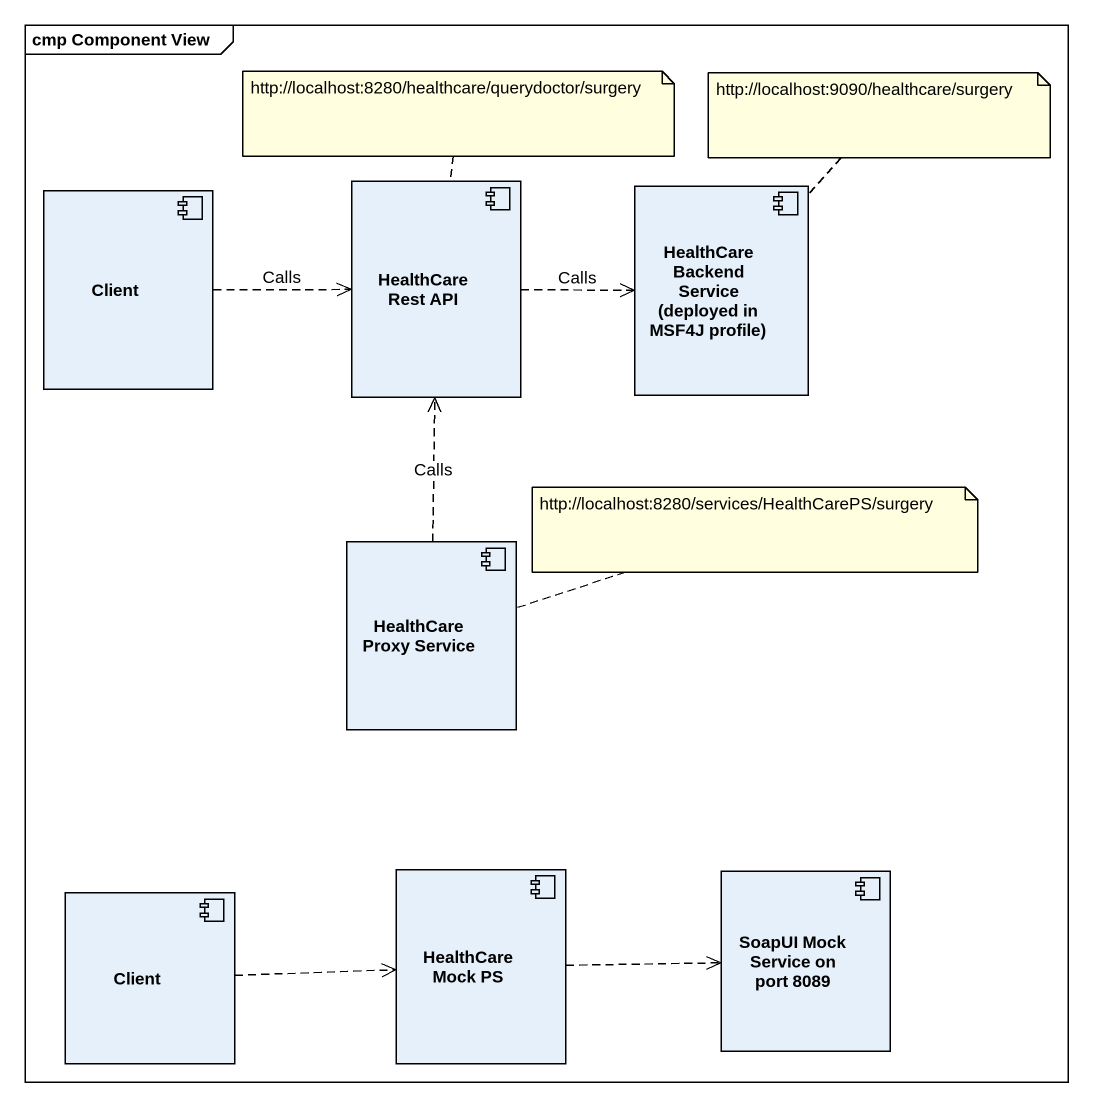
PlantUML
@startuml
mainframe cmp Component View
component Client
component "HealthCare Rest API" as HealthCare_Rest_API
component "HealthCare Backend Service (deployed in MSF4J profile)" as HealthCare_Backend_Service
component "HealthCare Proxy Service" as HealthCare_Proxy_Service
component "HealthCare Mock PS" as HealthCare_Mock_PS
component "SoapUI Mock Service on port 8089" as SoapUI_Mock_Service_on_port
component "Client" as Client_2
Client .right.> HealthCare_Rest_API : Calls
HealthCare_Rest_API .right.> HealthCare_Backend_Service : Calls
HealthCare_Proxy_Service .up.> HealthCare_Rest_API : Calls
HealthCare_Mock_PS .right.> SoapUI_Mock_Service_on_port
Client_2 .right.> HealthCare_Mock_PS
note top of HealthCare_Rest_API : http://localhost:8280/healthcare/querydoctor/surgery
note top of HealthCare_Backend_Service : http://localhost:9090/healthcare/surgery
note right of HealthCare_Proxy_Service : http://localhost:8280/services/HealthCarePS/surgery
@enduml
